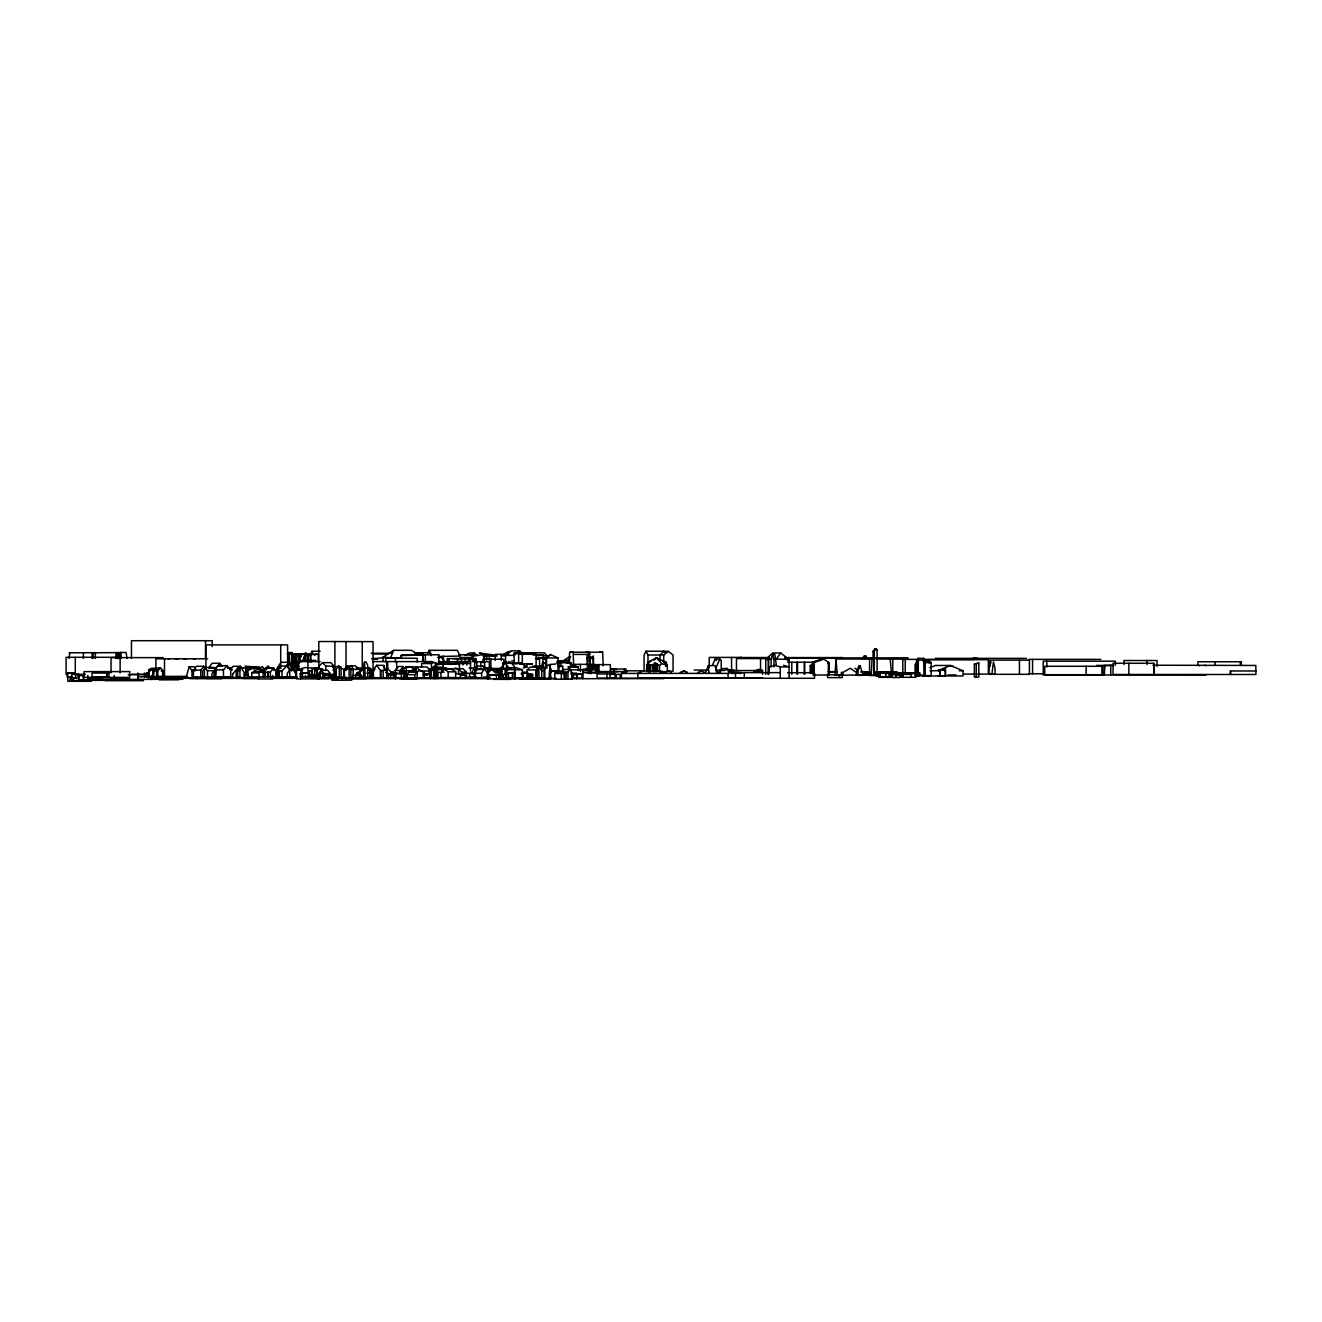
<?xml version="1.0" encoding="UTF-8"?>
<svg xmlns="http://www.w3.org/2000/svg" width="1322" height="1322" viewBox="0 0 1322 1322"><rect width="100%" height="100%" fill="white"/><g stroke="black" fill="none" stroke-linecap="round" stroke-linejoin="round"><path stroke-width="1.5" d="M83.451 679.673L83.451 674.022M506.574 674.815L506.574 668.767L496.758 668.585L494.709 671.245M150.262 669.709L153.798 669.709L153.798 677.508M468.847 661.661L469.723 658.571L472.929 658.571L472.896 661.661L472.896 658.637L452.901 658.67M590.009 664.189L589.678 657.431L593.231 657.398L593.826 666.106M416.76 666.966L420.065 670.981L430.344 670.981L427.056 666.966L416.76 666.966L414.381 670.981L413.373 669.643L415.389 669.13M414.447 669.643L414.381 670.981L414.381 669.643L416.38 670.981L416.38 669.643L413.373 669.643L416.38 670.981M442.622 670.122L442.804 667.974L445.828 668.155L446.175 670.122M923.962 675.641L923.731 658.356L917.997 658.356L917.171 673.823M923.318 661.578L923.731 658.356M535.823 677.938L535.823 669.907L538.252 667.147L529.825 667.147L527.296 669.923L527.296 677.938L527.544 672.171M872.173 659L836.049 659L834.909 674.864L843.205 674.864M336.383 680.169L336.879 676.765M303.168 660.802L303.73 657.365L303.73 661.083M445.481 670.122L445.828 668.155M591.942 664.421L590.223 664.404L587.91 667.246M406.135 667.18L409.837 666.602L414.497 669.064M533.956 652.837L533.427 655.365L532.832 652.87L520.835 652.754L520.207 654.34M303.763 661C304.771 649.994 306.836 650.374 307.662 661.083M152.278 677.508L153.798 671.113L152.278 668.982L151.452 669.709M537.046 670.766L535.823 675.839L537.046 677.938L537.046 670.766L538.88 667.527L540.169 667.527L541.739 670.204L541.739 677.938L514.473 678.037M367.764 677.806L367.681 665.379L366.078 662.008L364.475 662.124L363.666 665.379L363.55 677.69M776.295 664.883L774.857 654.473L772.56 654.473L771.09 659.364L771.09 666.899M300.276 657.365L301.003 655.084L301.218 656.77M991.103 661.859L989.021 668.486L989.021 674.121L995.036 674.121L995.036 668.486L993.45 661.859L991.88 674.121M544.796 678.335L544.796 668.254L547.06 665.462L549.952 665.462L549.027 678.335M194.516 666.734L189.145 666.734L186.005 677.889L220.609 677.707M310.406 655.646L311.942 651.25L320.188 651.25M923.962 662.653L924.59 660.917L928.821 660.917L931.134 662.653L931.134 675.641L914.758 675.476L925.152 675.393M591.463 670.237L590.223 664.404M334.78 674.22L336.218 670.469L333.342 670.469L336.218 669.775L335.623 677.971M573.682 666.04L573.153 652.176L570.013 652.192L569.501 653.514L569.501 663.71M564.891 676.17L566.08 673.113L563.684 671.229L560.082 671.229L554.777 673.311L554.777 679.227L571.897 679.227L571.897 672.452L569.914 669.461L563.337 669.461L561.354 672.039L567.948 672.039L569.914 669.461M528.899 654.34L529.544 652.754M705.452 672.865L708.344 665.594L715.086 665.594L716.821 672.865M383.033 661.083L383.033 657.1L390.634 657.761L393.675 650.308L411.39 650.308L418.297 654.572M915.832 673.675L916.543 662.686L915.072 664.437L915.072 673.675M860.11 665.792L863.233 675.344L856.805 675.344L856.805 670.915L858.92 665.792L860.11 665.792L857.995 670.915L857.995 675.344M712.657 664.685L715.136 659.034L719.812 659.034L721.25 660.504L721.25 670.006M715.681 668.469L719.812 659.034M441.845 670.122L442.804 667.974M538.071 657.331L538.583 657.331M812.832 663.247L813.542 661.727L821.375 659.166L823.937 659.166L829.258 662.884L829.258 675.013M414.579 669.874L416.066 666.85L410.812 666.866M355.816 675.162L357.138 672.485L359.617 672.485L361.898 677.542M650.16 671.642L650.573 665.032L653.746 664.9L655.167 662.785L656.737 663.842L655.695 664.768L655.695 671.642M315.809 660.405L301.862 660.405L301.284 661.529L302.325 661.116L297.153 662.058L297.153 667.759M649.3 671.642L649.763 664.966L647.863 663.71L648.92 662.14L647.962 662.289L647.896 671.642M427.799 653.051L429.204 650.325L457.313 650.325L460.205 656.043L438.805 656.489M667.461 671.179L673.063 671.179L673.063 655.018L668.387 651.366L663.644 651.234L646.028 651.234L644.062 655.018L644.062 671.179M542.598 662.438L545.722 663.578L542.598 662.438L541.21 669.163M864.224 658.687L865.728 655.91L864.142 655.927L862.142 658.687M471.227 673.889L473.97 668.271M496.114 671.675L497.022 670.122L500.939 669.99M360.956 671.493L363.038 668.056M474.631 677.856L474.631 673.262L477.506 668.651L484.48 668.651L487.24 672.915L487.355 678.864L515.464 678.864M481.572 677.856L481.572 673.262L484.48 668.651M873.049 659.414L873.049 651.382L874.718 648.805L875.974 648.805L877.081 649.78L877.081 675.459L869.579 675.509L869.579 658.753L871.396 657.761L873.941 658.753L873.941 675.509M874.305 675.459L874.305 651.382L875.974 648.805M293.12 668.453L288.989 662.305L287.039 665.214L288.46 662.834L289.898 662.768L291.435 664.85L291.435 671.014M402.566 678.764L405.854 673.807L403.772 671.46L399.707 672.336M358.262 673.262L361.732 668.106L364.277 672.006M248.586 676.914L296.211 676.963L294.905 669.957L289.683 669.94L287.238 673.592L287.238 676.963M475.028 668.139L475.722 667.131L476.399 668.139M314.57 655.481L315.495 654.192L317.412 654.324M219.733 663.28L216.345 668.04L208.678 668.04L212.049 663.28L219.733 663.28L222.013 666.305M384.537 670.089L383.892 665.313L376.605 665.313L373.415 669.742L373.415 677.74M570.608 657.017L568.394 660.058L563.8 660.372L569.782 656.456M772.56 654.473L773.998 659.133L776.295 659.133L780.707 652.985L789.036 659.43L789.135 678.285M308.704 677.228L308.704 671.873L309.579 670.667L312.339 670.618L312.339 677.228M474.829 675.658L474.829 669.494L477.358 666.073L482.712 666.073L490.793 670.089L487.702 669.676L482.712 666.073M267.722 677.062L267.722 672.287L270.366 672.039L273.604 667.941L276.976 673.014M485.207 668.387L484.381 669.494L474.829 669.494M215.783 676.864L216.378 669.081L214.676 668.982L214.676 676.864M433.55 678.616L433.798 668.651L440.226 668.651L444.06 672.369M263.078 677.062L263.078 671.89L266.119 667.941L273.604 667.941M506.161 677.789L506.343 667.891L515.464 667.891L511.416 663.082L504.872 663.082L501.071 667.891L501.071 675.212M200.762 677.079L200.762 670.138L203.819 666.271L205.786 669.18M214.676 668.982L217.75 665.66L227.12 665.66L230.722 670.056L230.722 676.864L193.442 677.079L193.442 670.122L196.565 666.271L203.819 666.271M204.315 676.864L204.497 667.445L213.817 667.445L215.866 669.61M395.179 670.502L398.434 666.503L403.326 666.503L400.12 670.502L395.179 670.502L395.179 678.599M291.187 667.246L291.931 652.556L288.179 652.556M406.614 677.773L406.614 674.666L408.68 672.187L417.157 672.187L419.702 669.99L424.329 672.303L424.329 677.69M232.672 674.022L238.522 667.048L240.538 666.321L244.256 672.931L244.256 677.508L228.508 677.558M359.964 672.981L359.964 669.296L355.155 665.792L347.141 666.024L343.786 669.907L343.786 677.426M872.123 657.761L871.248 675.509M223.451 676.864L223.451 669.874L227.12 665.66M265.011 677.062L265.325 671.94L263.078 671.89M414.827 677.773L414.827 674.732L417.157 672.187L408.68 672.287L412.728 670.006M451.959 669.114L444.473 669.114L440.953 672.931L440.953 677.558L455.677 677.558L455.677 671.824L450.951 668.882L458.503 668.899L458.503 674.22M279.008 676.914L279.653 670.188L275.786 670.237L280.942 665.974L286.924 665.974L291.121 670.237M330.285 677.277L330.285 673.592L327.658 670.237L321.444 670.237L318.602 673.278L318.602 677.277L335.689 677.343L335.689 674.352L328.55 674.848L328.55 677.343M373.349 670.717L375.035 668.949M294.327 666.966L294.938 655.877L292.972 655.877L293.054 670.485M314.9 667.907L319.362 668.188L317.032 668.205L317.032 678.616L334.119 678.616L334.119 666.156L330.748 662.636L322.485 662.636L318.899 666.354L318.899 668.42L322.684 669.081L317.032 668.42L318.899 668.42M402.268 672.138L403.772 671.46M472.086 656.34L482.629 654.737L484.546 655.976L484.546 660.405M279.008 670.882L281.983 670.816L286.924 665.974M663.809 651.316L660.009 655.018L660.009 661.066M653.927 660.223L656.489 657.778L666.404 662.405L666.486 666.156M491.834 669.329L495.254 672.683L501.17 672.683L495.7 669.329L491.834 669.329L488.38 672.601L488.38 677.773M765.735 674.451L765.735 659.529L771.817 659.083M765.735 659.529L772.676 652.985L780.707 652.985M149.204 677.508L149.204 669.709L153.269 669.229M153.484 670.122L154.971 671.113L153.484 668.982L152.179 670.122L157.797 670.551L160.623 668.155L163.25 670.717L163.25 677.508L147.42 677.508L147.42 673.245L150.262 670.75M656.373 671.642L656.373 665.23L657.447 664.288L659.48 665.66L659.48 671.642L667.329 671.642L667.329 665.412L663.033 661.413L665.957 662.553L665.957 666.189M659.48 665.66L661.744 663.644L667.329 665.412M401.971 670.75L406.449 667.032L409.837 666.602M160.623 668.155L158.789 668.155L155.946 670.535L155.864 658.802L207.686 658.802M810.171 665.759L813.592 663.842L810.171 665.759L810.171 673.146M497.039 654.687L493.172 656.059M558.066 671.328L558.066 657.943L550.613 654.588L546.564 657.926L542.83 658.951L545.308 658.951M505.549 663.313L505.549 655.348L510.97 650.87L519.612 650.87L523.413 654.109M519.612 650.87L514.159 655.382L505.549 655.348M265.226 668.42L267.936 666.222L270.894 668.42M288.196 663.743L288.196 654.274L291.187 653.448M360.08 670.304L363.583 667.494M251.824 676.996L251.824 672.865L253.874 671.245L263.756 672.353M646.028 651.234L647.995 655.018L663.727 655.018L668.387 651.366M294.327 656.505L301.912 654.06L294.542 654.06L292.873 655.299L293.798 655.282L293.798 668.816M318.817 678.037L344.249 677.971L344.249 669.874L338.812 666.437L336.218 669.229L333.342 669.246M251.824 672.865L259.046 672.865L261.145 671.245M338.812 666.437L332.516 666.932M534.468 666.47L536.583 666.47M443.167 666.205L441.829 667.197L432.773 667.28L437.334 667.28L434.194 666.652M524.768 666.453L526.602 666.255L524.553 666.139M346.199 669.758L351.685 665.792L353.172 669.329L353.172 678.5M406.267 666.619L400.12 670.75L415.257 670.75M727.364 668.502L724.373 670.452L719.978 670.452L722.969 668.502L727.364 668.502L730.686 672.964M383.033 657.1L393.675 650.308M433.55 668.915L434.095 678.616M508.887 653.762L505.549 655.861L501.286 655.861L507.962 651.68L510.804 651.68M598.37 666.767L593.809 667.544L595.908 667.544M155.946 670.122L158.921 668.288M562.346 672.039L563.684 671.229M400.698 657.827L401.739 655.001L424.164 654.952L409.837 654.737M400.698 655.613L424.164 654.952M434.079 668.949L430.443 671.146L430.443 678.616M664.602 662.421L665.858 662.735L665.858 666.288M488.71 678.682L344.48 678.5L344.48 670.023L347.785 668.073L350.875 668.849L350.875 678.5M157.781 668.998L158.954 668.304L151.617 668.271L148.659 670.105L148.659 677.508M503.021 669.081L503.021 662.983L505.599 661.479L507.598 662.686L521.562 662.95L516.803 662.95M428.741 678.136L432.112 677.228M434.194 666.404L439.135 663.892L449.844 663.561M542.83 658.951L550.613 654.588M901.356 677.31L901.356 673.476L903.901 673.377M901.125 674.385L911.122 674.385L913.502 673.146L915.964 674.369L915.964 677.31L901.125 677.31L901.125 674.385L902.86 673.46L901.356 673.476M1104.283 674.997L1104.944 665.23M1104.283 665.577L1111.389 665.23M245.694 676.038L245.694 668.205C251.031 666.536 246.14 669.428 258.649 667.362L253.593 668.04M470.781 654.737L474.168 653.018L476.961 655.001M466.187 654.704L469.541 653.018L474.168 653.018M193.987 669.923L195.557 669.147M228.64 668.073L231.565 668.155L227.83 668.205L231.565 668.155L230.028 667.511M787.648 672.716L814.501 672.716L814.501 678.285L621.439 678.203L621.439 673.427L625.19 671.659M637.865 673.427L641.616 671.659L637.865 673.394L637.865 678.203L762.563 678.054M974.364 664.173L978.809 663.049L978.809 677.062L974.364 677.062L974.364 664.173L978.809 663.049M260.632 670.072L259.509 667.362L256.865 668.139M391.015 673.328L395.542 672.667L395.542 678.599L395.542 672.667M467.046 673.559L464.435 672.534M697.619 672.617L701.304 670.948L705.056 672.617M149.204 669.709L150.262 669.229M390.734 672.766L393.262 671.626M249.478 667.362L245.694 668.205M618.696 671.559L606.914 671.907L606.914 678.599M543.012 657.398L537.806 658.885L543.012 657.398L543.012 663.594M621.439 673.427L728.075 673.394L731.76 671.758L735.511 673.443L735.511 678.153M664.751 672.567L668.403 670.948L671.328 672.237M680.119 672.567L683.854 670.948L686.911 672.204L683.854 670.948L681.127 672.187M929.895 667.775L935.348 665.478L950.402 665.478L963.077 670.799L963.077 675.955L922.624 675.955M938.207 675.988L945.329 675.988L945.329 670.667L942.586 669.676L938.207 670.551L950.402 665.478M940.091 675.988L940.091 670.551L939.529 675.955M248.586 670.188L253.494 668.155L258.087 668.155L263.623 672.468M239.365 667.974L240.852 667.346L240.852 668.469L239.86 667.693M812.402 673.03L812.402 663.099L813.592 662.636L813.592 673.129M812.402 663.099L823.937 659.166M429.22 674.369L429.22 670.7L440.557 669.56M506.343 667.891L511.003 667.858L508.953 667.874L504.872 663.082M889.805 672.055L901.141 673.014L884.6 672.733M463.13 672.997L460.469 673.972L472.185 672.997L474.681 673.923M473.408 674.765L475.837 673.906L472.764 673.889M841.089 674.782L841.585 672.154L842.378 677.608L827.589 677.608L827.589 674.617L829.654 674.65M938.207 670.551L942.586 669.676M69.041 658.488L69.818 652.523M69.041 652.771L95.366 652.704L95.366 658.488M300.276 673.559L308.142 672.832L300.276 673.559L300.276 677.095L316.669 677.112M465.047 658.67L465.047 661.793L466.765 661.793L457.478 661.826L457.478 658.587M230.028 668.139L231.119 667.808M239.778 668.205L241.083 667.808M400.004 673.774L395.328 673.328L407.292 673.79L407.292 677.624L395.328 677.624M465.047 661.76L470.582 661.248L470.5 671.113M470.582 661.248L468.847 661.76L468.847 658.637M557.223 658.174L558.066 657.943L546.564 657.926L546.564 667.494M483.406 655.828L487.322 654.737M498.989 676.781L503.021 676.038L498.989 676.781L498.989 678.963M888.698 673.361L885.542 672.006L878.766 672.7L878.766 677.36L890.268 677.36M549.076 664.553L555.703 664.024M885.261 673.691L893.672 673.014L891.904 672.733M508.425 672.881L515.283 672.485L508.425 672.881L508.425 677.789M902.331 673.014L904.198 672.584M905.289 673.014L907.173 672.584M483.208 656.356L497.039 656.109M523.248 667.99L527.164 667.131M537.31 668.42L543.21 667.131L547.126 667.99M540.599 666.453L534.732 666.47L541.342 666.371M291.931 654.572L295.021 654.109M503.748 667.527L496.527 669.064L500.559 669.064M863.349 672.65L865.034 672.303L865.034 675.063M867.81 672.303L862.274 672.435M895.093 673.014L896.96 672.667M897.77 673.014L899.654 672.667M891.408 673.014L895.506 672.981M893.226 673.014L897.374 672.981M464.551 655.183L468.005 654.539M78.262 681.045L70.099 681.045L70.099 678.269L76.379 677.624M496.461 675.327L501.732 674.468L487.355 675.327L496.461 675.327L496.461 678.864M185.493 659.067L186.402 658.934L184.006 659.083M453.115 663.859L458.139 663.479L439.135 663.644L453.115 663.859L446.258 663.892M871.264 672.518L864.324 672.716L864.324 675.162L880.138 675.311M319.362 678.864L296.492 678.864L296.492 670.287L301.267 669.692L301.267 673.542M467.938 677.327L476.234 676.633M877.329 672.518L875.528 672.766L881.559 672.7M878.32 672.766L880.138 672.518M330.467 674.716L328.55 674.864L335.689 674.352M297.83 669.345L292.707 669.973L297.83 669.296L293.715 669.345M886.12 672.617L888.814 672.287M571.269 674.584L581.878 673.889L581.878 678.004L571.269 678.004M573.979 674.815L581.878 673.889M419.685 654.902L418.363 654.737M423.982 654.902L422.66 654.737M219.832 666.205L217.75 665.66M591.264 670.237L591.264 664.751L592.471 664.635M594.256 664.635L591.264 664.751M363.666 677.69L365.979 677.69M552.745 671.196L550.2 671.411L558.991 671.196L550.2 671.212M466.633 678.037L466.633 675.592L465.179 674.584L461.246 674.864L464.716 674.584M324.452 677.327L324.452 674.864L326.369 674.716M891.805 674.898L900.034 674.6L900.034 677.508L891.805 677.508L891.854 673.625L889.194 672.782M895.853 674.898L900.034 674.6M507.665 662.884L510.722 662.686L508.722 661.479M204.315 667.676L205.654 667.593L202.596 671.196L202.596 676.864M350.875 669.477L359.964 669.296M588.868 655.894C593.958 651.035 580.226 652.357 588.868 652.176L589.381 657.431L589.381 655.894M469.773 655.084L476.845 654.737M376.605 665.313L380.901 671.097M461.246 674.864L465.179 674.699L465.179 678.037M564.858 679.227L564.858 673.708L554.777 673.311L558.429 673.311M372.986 669.957L374.258 669.923M647.962 662.289L656.489 657.778L661.744 663.644M424.263 663.181L429.501 663.049M366.706 673.262L371.399 673.146L371.399 677.426M891.854 676.633L879.626 676.633L879.626 673.691L883.526 672.782L891.854 673.625M406.168 654.737L407.49 654.737M409.837 654.985L411.142 654.737M261.31 672.154L263.392 672.121M308.704 671.873L308.142 677.228M461.708 672.171L466.583 672.088L462.997 668.767L458.056 668.767L461.708 672.171L461.708 675.674M589.381 654.407L573.682 654.407M559.817 666.387L562.709 666.354L562.709 670.039M291.055 654.175L318.272 654.324L318.272 661.793M589.86 665.379L589.364 670.237M273.803 670.237L277.19 670.204M256.121 666.635L253.774 667.726L260.632 667.726L262.318 666.635L264.284 668.734M333.574 666.007L334.813 666.949L333.574 666.007L332.599 666.883M558.181 662.686L571.137 662.752L571.137 666.007L576.789 666.42L570.228 666.123M566.46 662.768L571.137 662.752M813.592 662.636L812.452 662.636L814.765 661.727L813.542 661.727M558.181 666.354L562.709 666.354M317.842 669.99L317.842 668.387L305.266 667.544L297.004 669.99M147.42 673.245L148.659 673.245M593.231 657.398L589.678 657.414L590.273 658.439L593.826 658.439M258.368 669.51L266.614 669.494L256.6 669.56M152.807 669.709L153.798 669.709M527.296 669.923L535.823 669.907M361.898 676.005L359.386 676.021L357.138 672.485M373.035 670.039L373.035 641.633L318.817 641.517L318.817 667.891M877.081 649.78L874.718 648.805M873.049 651.382L874.305 651.382M94.407 652.787L120.88 652.572L120.88 658.488M120.385 658.488L120.385 652.473L126.152 652.473L126.962 658.488M570.013 652.192L602.667 652.209L603.212 665.875M414.579 652.721L429.452 652.721L431.269 655.679M520.174 652.886L544.581 652.837L546.746 655.563L535.327 655.382M371.201 653.233L391.097 653.233M414.976 653.233L422.941 653.233M514.159 661L514.159 653.2L532.402 654.076M372.325 654.026L388.552 654.026M518.604 654.159L536.104 654.159L536.104 666.238M505.301 654.357L495.221 654.357L495.221 660.438M406.151 654.952L411.142 654.952M458.536 654.803L472.086 654.803L473.144 657.447L460.006 657.447M488.462 654.803L493.172 654.803L493.172 656.158M471.177 655.167L474.35 655.167M535.36 655.2L543.474 655.2L543.986 658.025M118.319 657.298L66.1 657.298L66.1 674.369M741.791 657.414L709.236 657.414L709.236 667.296M163.151 657.629L111.031 657.629L111.031 672.848M385.016 657.678L371.763 658.67M437.516 657.579L441.548 657.579L445.167 662.52L438.607 662.52M739.345 657.53L769.437 657.53M784.59 657.579L842.544 657.579M399.095 657.827L401.739 657.827M785.251 658.059L908.164 657.827M535.393 658.488L539.508 658.488L539.673 666.305M769.255 658.571L736.453 658.571L736.453 670.585M935.381 658.356L1026.516 658.356M869.579 658.753L873.941 658.753M175.562 659L178.04 659M193.541 658.967L195.144 658.967M876.189 659L902.777 659.133L902.86 677.31M372.507 659.281L377.613 659.281M901.819 659.381L917.6 659.381M923.202 659.381L973.818 659.381M1029.078 659.364L1100.813 659.364M922.558 659.711L988.36 659.711L988.36 674.088L977.206 674.088M917.997 658.356L918.344 660.009L924.078 660.009M511.465 660.95L514.407 660.95M559.47 661.099L568.84 661.099M925.251 661.099L928.259 661.099L928.936 662.834M320.172 661.611L298.772 661.611L298.772 669.196M372.474 661.595L386.702 661.595L386.702 669.147M431.369 661.595L387.726 661.595L387.726 669.147M556.909 661.446L562.098 661.231L559.47 660.802M438.342 661.711L459.213 661.694M474.069 661.793L489.322 661.81L489.322 668.833M297.153 662.058L299.912 662.058M288.989 662.305L281.008 662.305L277.141 668.139L281.09 668.205M787.681 662.256L815.377 662.256M828.332 662.256L828.332 674.187M503.847 662.636L506.144 662.636M924.59 660.917L925.202 662.653L931.134 662.653M503.021 662.983L506.144 662.983M431.583 663.561L421.635 663.561L421.635 667.329M435.549 663.561L470.5 663.561M557.223 663.627L558.942 663.627L558.942 671.312M570.74 664.388L588.158 664.338L588.158 669.758M590.141 664.619L610.351 664.669L610.351 671.543M1096.533 665.445L1113.901 665.445M1152.9 665.214L1255.834 665.462L1255.9 674.484L1113.041 674.484L1113.041 663.28L1154.189 663.28L1154.189 674.484M240.538 666.321L233.069 666.321L230.144 669.791L232.341 669.89M244.967 666.172L256.931 667.065M338.25 666.09L341.109 667.412L341.109 677.971M532.601 666.255L536.583 666.255M950.65 666.321L953.327 666.321M293.054 666.486L298.937 666.486M568.377 670.287L568.377 666.652L576.789 666.652L578.177 667.048L578.177 670.485M568.377 666.652L578.177 667.048M590.868 670.039L590.868 667.032L592.289 667.032L592.289 670.039M590.868 667.032L594.437 667.147M769.024 672.634L769.024 667.098L774.742 665.33L780.261 666.916L789.135 666.916L783.615 665.33M258.649 667.362L259.509 667.362M340.085 667.412L341.109 667.412M239.183 667.924L243.017 667.924M356.163 668.056L368.078 668.106L371.399 673.146M469.178 668.139L477.242 668.139M484.645 668.139L498.097 668.618M585.927 668.354L589.496 668.354M152.278 668.982L153.484 668.982M428.625 668.866L432.691 668.866M440.292 668.849L444.324 668.849M541.029 668.849L545.044 668.849M610.747 672.832L610.747 668.932L626.099 669.064L626.099 671.923M384.636 669.18L388.172 669.18L391.362 672.22L390.469 672.138L393.576 675.013L393.576 678.136L344.662 678.07M583.052 669.163L597.742 670.089L597.742 672.964L590.273 672.964M495.139 669.428L499.799 669.428M215.783 669.874L223.451 669.874M273.671 669.725L277.389 669.725M301.267 669.692L300.458 678.864M569.534 669.791L583.019 669.791L590.835 671.13L590.835 673.658L583.019 672.287L607.393 672.287M291.914 669.957L297.582 669.957M299.334 669.99L301.267 669.99M497.022 670.122L500.774 670.122M694.133 670.056L708.228 670.056M715.863 670.056L722.324 670.056M727.943 670.056L733.991 670.056M153.798 670.221L157.797 670.221L157.797 677.508M195.887 670.37L191.987 670.37L191.987 677.69M204.497 667.445L207.488 670.7L215.255 670.7M239.91 670.518L236.225 670.518L236.225 677.228L239.91 677.228M541.293 670.717L544.003 670.717L544.003 678.285M727.232 670.535L755.06 670.535L758.894 669.329L762.563 670.535L762.563 674.303M758.597 670.535L762.563 670.535M945.329 670.667L940.702 669.676M626.099 670.799L658.422 670.799L665.875 672.121L659.81 672.121M930.126 670.832L940.091 670.601M959.326 670.799L963.077 670.799M1230.501 670.981L1230.501 674.484L1230.435 670.981L1255.9 670.981M161.433 671.163L164.457 671.163M595.991 671.543L627.372 671.559M753.705 671.394L761.472 671.394M444.473 669.114L448.191 671.824L455.677 671.824M596.272 671.741L604.385 671.741M828.134 671.692L836.363 671.692M860.919 671.807L870.983 671.807M875.015 671.807L897.357 672.22L875.214 672.22M596.536 672.039L603.212 671.857M716.821 671.907L720.721 671.907M728.505 671.907L741.939 672.716L736.09 672.716M828.828 671.94L836.876 671.94M890.218 671.89L888.12 672.055L891.011 672.766M67.125 672.848L74.908 673.113L67.125 672.848L67.125 677.112L72.181 677.112M523.363 672.22L527.395 672.22M861.118 672.22L871.198 672.22M500.228 672.601L501.17 672.601M733.049 672.634L780.261 672.634M866.835 672.501L871.132 672.501M880.188 676.038L876.205 676.038L876.205 672.65L881.543 672.501M884.154 672.65L919.748 673.014L919.748 676.038L915.733 676.038M908.247 672.832L915.683 672.898M108.883 673.03L92.044 673.047L92.127 678.996M564.097 679.227L564.097 673.113L566.08 673.113L566.08 679.227M570.526 673.146L576.689 673.146L576.689 678.715M919.748 673.014L898.745 672.964M324.766 674.286L319.907 673.228L319.907 677.195M321.444 670.237L324.105 673.592L330.285 673.592M474.631 673.262L481.572 673.262M521.446 673.228L527.412 673.228M731.413 673.443L735.511 673.443M876.205 672.65L881.923 673.245M885.889 673.245L911.717 673.245M896.762 673.542L902.777 673.542M404.466 673.774L407.837 673.774M1029.078 673.774L1044.363 673.774M131.456 674.203L148.857 674.203M424.23 677.872L424.23 674.17L429.733 674.17L429.733 677.872M963.688 674.088L974.892 674.088M85.533 674.369L75.288 674.369L75.288 657.298M319.627 677.393L311.199 677.393L311.199 674.567L319.627 675.013L319.66 677.839M390.568 678.566L390.568 674.584L388.271 674.584L388.271 678.566M423.618 674.551L427.584 674.551M506.491 674.517L502.244 674.517L502.244 677.542L509.714 677.542M610.433 674.418L620.183 674.418L620.183 678.186L610.433 678.186M989.781 674.319L1029.408 674.319L1029.408 660.124L989.781 660.124L989.781 666.205M128.251 674.749L149.452 674.732M324.452 674.864L330.467 674.798M423.205 674.765L427.105 674.765L424.015 673.542M499.319 674.666L495.651 674.666L500.228 674.385M247.594 677.971L247.594 675.03L244.818 675.03L244.818 677.971M393.576 675.013L390.568 674.997L385.991 672.204M812.832 675.013L827.357 675.013M871.132 675.096L842.808 675.129L842.808 672.452L850.277 668.288L856.441 672.468L856.441 675.129M874.503 675.129L879.774 675.129M915.502 675.096L920.723 675.096M947.957 674.947L956.004 674.947M1206.077 674.997L1043.24 674.898L1043.24 661.182L1115.338 661.182L1115.338 665.098M899.291 675.278L902.909 675.344M77.254 675.592L84.278 675.592M898.745 675.492L900.613 675.492M501.732 675.823L503.021 675.823L503.021 678.963M155.864 676.368L187.129 676.368M177.313 676.732L187.625 676.732M92.044 676.897L107.115 676.897M137.785 676.831L161.681 676.831M483.604 677.029L490.231 677.327M151.204 677.261L187.509 677.277M213.189 677.294L220.394 677.294M221.369 677.244L232.672 677.244M277.141 677.195L297.417 677.161M178.239 677.393L185.344 677.393M256.6 677.558L259.74 677.558M338.25 677.558L341.109 677.558M355.552 677.492L372.424 677.409L372.424 670.023L369.268 667.494M94.226 677.74L114.006 677.74M169.877 677.657L179.61 677.657M232.408 677.806L244.818 677.806M278.959 677.657L295.814 677.657M319.445 677.806L335.342 677.756M338.597 677.856L343.456 677.856M391.709 677.723L352.792 677.674L352.792 675.327L361.22 675.327L361.22 677.674M397.691 677.773L488.198 677.723M505.566 677.822L523.148 677.839L523.148 674.749L521.232 674.237M528.106 677.789L533.493 677.789M71.801 677.955L78.428 677.955L78.428 674.319L71.801 674.319L71.834 681.293M97.828 678.037L103 677.525M181.064 678.136L258.93 678.004M271.721 677.922L280.214 678.169M291.964 678.12L297.516 678.12M396.749 678.12L408.696 678.12M469.591 678.037L420.396 678.136M161.119 678.302L193.739 678.252M205.935 678.417L258.947 678.417M270.713 678.417L296.839 678.302M318.437 678.45L328.864 678.45M354.197 678.203L365.5 678.269M366.987 678.434L381.694 678.318M402.053 678.368L419.752 678.368M452.107 678.302L460.039 678.302M517.447 678.203L556.43 678.401M151.27 678.583L171.216 678.467M189.922 678.665L221.749 678.665M242.703 678.483L258.914 678.483M514.109 678.715L556.149 678.715M571.005 678.715L663.776 678.632M87.781 678.996L99.1 678.996M151.336 678.781L167.15 678.781M258.368 678.946L272.613 678.946L272.613 675.377M353.057 678.748L366.177 678.748M399.707 678.764L417.025 678.764M519.315 678.797L551.059 678.797M110.255 679.227L130.101 679.227M182.965 679.277L114.32 679.458L114.32 675.559M493.701 679.376L510.606 679.376M116.898 679.673L79.039 679.756L79.039 674.369M159.235 679.772L178.734 679.772M73.999 679.888L71.008 679.888L71.008 676.22M76.395 680.334L106.504 680.334M105.314 680.681L143.47 680.681M91.532 681.293L67.802 681.293L67.802 673.708M390.634 657.761L400.897 657.761M167.993 658.951L169.365 658.951M384.537 666.271L383.33 666.255L386.371 670.386M594.256 668.188L594.355 664.619L594.239 667.147L595.412 667.213L595.412 664.619M441.994 668.932L441.003 668.932L444.473 668.023L449.612 669.13M163.25 670.717L161.433 670.717L162.639 671.956M497.997 671.675L501.749 671.692M827.589 674.617L840.428 674.997M649.3 665.858L650.16 665.858M193.442 670.122L200.762 670.138M433.798 668.651L437.979 672.353L442.044 672.369M404.896 674.303L408.234 674.303M540.136 655.183L543.474 655.2M471.227 673.228L475.837 673.245M455.379 673.476L465.179 674.699L460.139 673.476M322.485 662.636L325.823 666.106L334.119 666.156M316.669 675.261L316.669 671.576L314.669 668.734L312.339 668.717L311.463 675.261M265.011 672.27L267.722 672.287M430.278 674.732L424.23 674.17M829.258 662.884L827.754 662.884L829.092 663.793L829.092 675.013M556.777 662.719L560.231 662.735M406.614 674.666L414.827 674.732M599.577 652.176L602.667 652.209M347.785 668.073L350.875 668.849M333.342 669.742L336.218 669.775M344.48 670.023L346.199 670.039M368.392 669.957L371.746 671.13L371.746 677.806M239.183 667.808L243.017 667.858M291.997 654.175L302.523 654.241M372.424 670.023L370.292 669.99L371.746 671.13M439.135 663.644L449.844 663.859M521.777 652.837L524.256 652.886L520.835 652.754M239.662 667.957L246.735 668.089L246.454 674.088M776.295 659.067L789.036 659.43L787.069 659.43L787.681 660.058M511.531 667.577L506.161 669.626L522.405 669.824L522.405 677.789M305.481 654.175L311.513 654.39M294.542 654.06L304.176 654.39M385.991 672.534L390.568 674.584M523.512 665.825L527.28 666.04M594.239 667.147L595.412 667.213M514.159 653.2L522.917 653.762M243.959 674.782L247.594 675.03M893.738 672.501L896.2 672.683M892.036 672.501L894.498 672.683M900.613 672.964L903.389 673.162M192.004 670.353L195.326 670.618M311.199 674.567L314.586 674.848M587.414 652.192L588.868 652.308M289.832 663.561L289.882 664.85M896.382 672.749L898.233 673.014M902.909 672.65L904.76 672.948M899.952 672.65L901.802 672.948M493.172 654.803L479.275 653.101L482.943 653.779M912.775 673.03L913.634 673.212M894.581 672.749L896.068 673.047M610.747 668.932L616.234 669.411L613.92 668.932L613.92 672.832M94.407 652.506L95.366 652.704M736.486 672.749L740.105 673.576M287.205 654.043L288.196 654.274M455.049 668.023L458.503 668.899M435.93 665.677L435.93 663.066L431.468 661.545L431.468 669.147M666.486 662.487L665.957 662.553M249.627 668.139L247.825 667.577M516.043 667.577L522.405 669.824M571.897 675.575L573.318 676.12L573.318 678.12M842.378 674.997L839.387 674.633L839.387 677.608M881.377 672.006L884.401 673.295M563.684 672.039L566.08 673.113M1204.772 665.181L1206.077 665.809M1198.31 665.181L1199.632 665.809M854.888 668.288L858.325 670.386M978.379 658.472L973.372 658.025L974.099 658.472M229.185 667.808L230.524 668.668M431.468 661.545L433.186 663.066M663.644 651.234L665.247 652.771M715.136 659.034L716.557 660.488M347.141 666.024L349.041 668.205M871.396 657.761L872.256 658.753M558.033 662.454L558.942 663.627M253.494 668.155L256.666 672.369M189.145 666.734L192.252 671.163M294.823 672.105L292.823 669.081L292.873 654.572M928.821 660.917L929.911 662.653M472.929 658.571L474.631 661.661L474.631 668.833M865.728 655.91L867.215 658.687M429.204 650.325L431.435 654.605M399.922 672.171L403.061 673.509L403.375 671.46M514.423 667.527L515.283 677.789M247.528 667.362L248.519 678.004M589.315 665.379L590.207 667.246L590.273 657.431L587.166 657.431L587.728 661.033M549.952 665.462L550.877 678.335M311.942 651.25L313.017 654.654M469.723 658.571L470.582 661.661M560.082 671.229L560.611 673.113M597.18 664.669L597.18 671.543L597.18 666.767L597.974 669.94M364.475 662.124L365.285 677.69M597.197 666.751L597.379 667.61L595.098 666.751M406.449 667.032L406.036 678.764M836.049 659L837.19 674.864M890.251 659L891.375 672.881M708.344 665.594L708.923 672.865M538.88 667.527L539.079 677.938M423.057 655.613L423.42 661.413M195.904 677.277L195.987 678.5L195.987 677.277M289.683 669.94L289.832 676.963M268.168 666.222L268.234 668.42M314.669 668.734L314.719 675.261M288.46 662.834L288.477 668.965M305.498 652.738L305.498 661.083M1241.358 665.396L1241.358 661.76L1197.914 661.76L1197.914 665.396M1240.367 661.76L1240.367 665.462M1215.017 661.76L1215.017 665.462M1157.047 666.486L1157.047 660.521L1123.931 660.521L1123.931 664.503M1154.023 665.462L1154.023 674.484M1146.918 660.521L1146.918 664.503M1128.856 663.28L1128.856 674.484M1110.744 665.561L1110.744 674.997M1102.994 665.445L1102.994 674.98M1086.139 666.288L1086.139 674.716M1046.809 661.182L1046.809 667.065M1032.565 659.364L1032.565 673.774M1019.444 660.124L1019.444 674.319M976.264 664.173L976.264 677.062M945.494 667.544L945.478 675.955M925.202 662.653L925.202 675.641M918.344 660.009L918.261 676.038M916.807 673.592L917.468 661.331L916.096 663.347L916.096 673.592M916.559 659.711L916.559 663.826M911.122 674.385L911.122 677.31M905.206 659.381L905.206 673.129M895.952 674.6L895.952 677.508M892.747 659.133L892.747 671.477M890.384 673.675L890.384 676.633M889.144 673.361L889.144 676.633M885.79 673.361L885.79 676.633M877.94 673.245L877.94 676.038M868.521 675.377L868.521 672.518L866.72 672.782L866.72 675.377M866.224 672.716L866.224 675.162M864.026 672.435L864.026 675.03M814.022 663.082L814.022 675.013M811.295 665.759L811.295 673.146M804.751 662.256L804.751 674.187M804.239 662.256L804.239 674.187M797.53 662.256L797.53 674.187M797.017 662.256L797.017 674.187M791.762 662.256L791.762 674.187M788.623 658.059L788.623 662.025M780.261 666.916L780.261 678.285M773.998 659.133L773.998 666.784M768.693 659.083L768.693 674.451M768.231 659.529L768.231 674.451M760.547 658.571L760.547 670.585M744.286 672.634L744.286 678.285M731.562 657.414L731.562 669.279M728.075 673.394L728.075 678.153M663.727 655.018L663.727 661.066M657.447 664.288L657.447 671.642M655.167 662.785L655.167 671.642M653.746 664.9L653.746 671.642M653.58 664.123L653.58 671.642M652.688 664.52L652.853 671.642M650.573 665.032L650.573 671.642M649.763 664.966L649.763 671.642M648.772 664.239L648.772 671.642M648.325 671.642L648.276 662.289L650.986 660.851L646.689 664.52L646.689 671.642M647.995 655.018L647.995 665.115M624.447 669.064L624.447 671.923M616.184 674.418L616.184 678.186M609.954 673.972L609.954 678.087M598.998 664.669L598.998 671.543M597.296 664.669L597.379 671.543M595.991 664.669L595.991 667.511M595.693 669.163L595.693 672.964M593.231 655.894L593.231 666.437M593.132 664.619L593.033 668.238M587.778 657.431L587.91 670.237M587.166 654.39L587.166 666.04M583.019 669.791L583.019 678.632M580.424 664.338L580.424 671.559M577.185 673.889L577.185 678.004M569.898 667.048L569.898 670.485M567.948 672.039L567.948 679.227M561.371 673.708L561.371 679.227M560.875 662.669L560.875 666.371M551.059 668.849L551.059 672.832M545.722 658.158L545.722 667.577M543.425 663.578L543.425 667.445M537.36 677.938L537.36 670.204L535.988 677.938M531.774 674.253L531.774 677.938M530.502 674.253L530.502 677.938M530.072 674.253L530.072 677.938M528.916 677.938L528.916 674.253L532.816 677.938L532.816 674.253L528.172 674.253L528.172 677.938M527.015 678.517L525.429 678.517M523.809 678.517L522.223 678.517M522.306 654.159L522.306 664.222M518.604 653.2L518.604 662.719M515.134 672.518L515.134 677.789M514.192 672.518L514.192 677.789M512.341 672.881L512.341 677.789M508.524 667.874L508.524 669.709M506.574 665.098L506.491 677.542M505.054 668.767L505.054 674.815M503.897 662.9L503.897 659.182L482.943 659.182L482.943 662.9M503.418 664.916L503.418 668.899M501.914 668.767L501.914 674.815M501.286 654.357L501.286 660.438M500.311 676.781L500.311 678.963M490.875 659.182L490.875 668.469M489.371 656.307L489.371 660.091M487.702 669.676L487.702 673.691M486.727 656.356L486.727 660.141M484.645 661.81L484.645 668.833M483.902 655.365L483.902 660.405M480.828 661.793L480.828 667.065M476.812 661.793L476.812 668.816M475.97 662.537L475.97 658.604L447.167 658.604L447.167 662.537M475.441 658.604L475.441 662.537M475.077 658.604L475.077 662.537M473.144 656.34L473.144 657.447M469.607 673.972L469.607 677.69M466.765 661.248L466.765 664.983M462.997 665.016L462.997 661.264L461.279 661.826L461.279 658.587M460.304 674.666L460.304 678.037M459.428 663.561L459.428 669.229M459.213 661.297L459.213 665.016M449.083 658.587L449.083 662.553M448.191 671.824L448.191 677.558M443.349 656.043L443.597 662.421M443.167 663.561L443.167 669.758M438.887 664.883L438.887 654.737L401.739 655.001M437.979 672.353L437.979 678.616M436.706 671.179L436.706 678.616M435.483 662.686L435.483 665.924M435.186 670.337L435.186 678.616M431.22 669.907L431.22 675.773M425.353 654.737L425.353 660.835M423.784 671.89L423.784 677.69M423.288 671.873L423.288 677.69M423.057 654.737L423.057 661.413M417.174 662.025L417.174 658.257L385.826 658.257L385.826 662.025M417.157 672.187L417.157 677.773M405.854 673.807L405.854 678.764M405.358 673.262L405.358 677.624M404.119 673.245L404.119 677.624M402.566 670.75L402.566 671.84M401.376 673.328L401.376 677.624M396.666 661.595L396.666 669.147M395.427 658.257L395.427 662.025M394.105 673.328L394.105 678.599M387.032 677.74L387.032 670.386L380.901 670.386L380.901 677.74M386.834 670.386L386.834 677.74M383.182 670.386L383.182 677.74M380.422 671.13L380.422 677.74M369.846 671.097L369.846 677.409M362.261 641.633L362.261 668.007M355.552 675.327L355.552 677.69M351.718 676.947L351.718 680.169L331.789 680.169L331.905 674.831M349.107 668.833L349.107 678.5M346.166 677.029L346.166 680.169M346.034 641.517L346.034 668.007M342.365 677.029L342.365 680.169M339.275 666.09L339.275 677.971M337.622 676.765L337.622 680.169M337.226 676.765L337.226 680.169M336.218 669.229L336.218 677.971M334.879 641.517L334.879 667.891M333.921 676.699L333.921 680.169M325.823 666.106L325.823 670.469M324.105 673.592L324.105 677.277M322.832 673.228L322.832 677.195M320.734 669.064L320.734 672.881M315.396 668.403L315.396 669.99M314.603 668.205L314.603 669.99M314.388 674.567L314.388 677.393M310.703 654.324L310.703 662.256M310.472 654.324L310.472 662.256M309.579 670.667L309.579 677.228M309.051 675.393L309.051 677.228M308.489 654.324L308.489 662.256M307.927 661.611L308.059 673.542M305.514 675.393L305.514 677.228M302.705 669.99L301.862 668.354L301.862 673.542M302.49 672.832L302.49 677.095M300.144 654.324L300.144 661.413M299.136 655.464L299.136 663.264M298.524 655.927L298.524 663.264M296.723 655.795L296.723 666.966M295.55 656.505L295.55 666.966M294.938 655.877L294.938 666.966M291.931 652.556L291.931 668.965M289.435 653.266L289.435 665.181M287.601 662.636L287.601 644.888L205.935 644.888L205.935 668.552M281.983 670.816L281.983 676.914M280.71 644.888L280.71 666.585M278.512 670.204L278.512 676.914M277.025 670.932L277.025 676.914M275.786 670.237L275.835 676.914M270.366 672.039L270.366 677.062M267.953 671.989L267.953 677.062M265.325 671.94L265.325 677.062M259.046 672.865L259.046 676.996M239.91 667.065L239.91 677.508M238.522 667.048L238.522 670.551M237.679 670.518L237.679 677.228M232.672 673.774L232.672 677.508M214.098 676.831L214.114 670.783L211.933 673.708L211.933 676.831M212.247 646.623L212.247 640.707L131.456 640.707L131.456 658.439M207.488 670.7L207.488 676.864M205.505 640.707L205.505 658.439M164.523 658.802L164.457 677.343M162.639 671.163L162.639 677.343M156.64 670.221L156.64 677.112M152.741 669.709L152.741 677.508M151.584 675.559L151.584 679.458M147.089 672.766L147.089 676.831M146.56 672.964L146.56 676.831M144.478 672.964L144.478 676.831M137.785 673.03L137.785 679.458M120.137 657.629L120.137 672.848M119.195 658.488L118.55 652.589L118.55 658.488M117.096 652.721L117.096 658.488M115.989 652.49L115.989 658.488M108.883 671.609L108.883 677.409M107.115 673.03L107.115 677.409M106.702 673.047L106.702 676.897M93.135 652.704L93.135 658.488M92.16 652.506L92.16 658.488M87.781 675.459L87.781 679.673M83.402 652.721L83.402 658.488M83.451 674.369L83.451 679.756M75.503 674.319L75.503 677.955M72.627 678.269L72.627 681.045M519.596 663.908L524.983 663.892L519.596 663.908M517.728 663.561L512.391 663.545L517.728 663.561M526.8 663.975L532.204 663.991L526.8 663.975M1101.92 666.288L1044.727 666.288L1044.727 674.716L1101.92 674.716L1101.92 666.288M129.639 671.609L84.063 671.609L84.063 677.409L129.639 677.409L129.639 671.609M615.16 673.972L597.065 673.972L597.065 678.087L615.16 678.087L615.16 673.972M197.689 678.5L197.606 677.277L197.689 678.5"/></g></svg>
